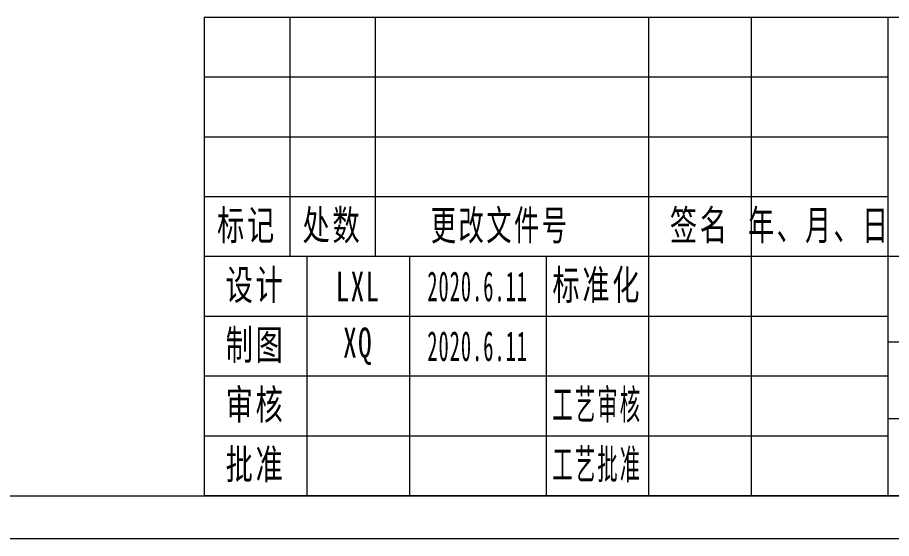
# Model space of a CAD drawing. Header units: millimetres. Extents: x -15766 to 80009, y -9701 to 15159.
# Drawn here: x -14075.2 to -13972.9, y 4666.5 to 4727.5 of the extents above; entities that cross this region are included whole.
import ezdxf

# ---------------------------------------------------------------- set-up
doc = ezdxf.new("R2010")
doc.units = ezdxf.units.MM
for name, color, linetype, lineweight in [('CDRAFT0', 7, 'Continuous', 18), ('title_frame', 7, 'Continuous', 18), ('尺寸线层', 3, 'Continuous', 18), ('粗实线层_1', 7, 'Continuous', 15), ('细实线层', 7, 'Continuous', 18)]:
    doc.layers.add(name, color=color, linetype=linetype, lineweight=lineweight)
doc.styles.add('UserTxtStyle1', font='', dxfattribs={"width": 0.618357})
doc.styles.add('UserTxtStyle2', font='', dxfattribs={"width": 0.634692})
doc.styles.add('标准', font='', dxfattribs={"width": 0.667})
doc.styles.get('UserTxtStyle1').set_extended_font_data('宋体')
doc.styles.get('UserTxtStyle2').set_extended_font_data('宋体')
doc.styles.get('标准').set_extended_font_data('宋体')

# ---------------------------------------------------------------- blocks, each defined once
blk = doc.blocks.new('*X1435')
at = {"layer": 'CDRAFT0'}
blk.add_line((0, 0), (420, 0), dxfattribs=at)
at = {"layer": '粗实线层_1'}
blk.add_line((25, 5), (415, 5), dxfattribs=at)

msp = doc.modelspace()

# ---------------------------------------------------------------- linework, layer by layer
at = {"layer": '粗实线层_1'}
for p, q in [((-13873.31872, 4727.51982), (-14053.31872, 4727.51982)), ((-14053.31872, 4727.51982), (-14053.31872, 4671.51982)), ((-13973.31872, 4727.51982), (-13973.31872, 4671.51982)), ((-13923.31872, 4699.51982), (-14053.31872, 4699.51982)), ((-14013.31872, 4699.51982), (-14013.31872, 4671.51982)), ((-13973.31872, 4692.51982), (-14053.31872, 4692.51982)), ((-13973.31872, 4685.51982), (-14053.31872, 4685.51982)), ((-13923.31872, 4680.51982), (-13973.31872, 4680.51982)), ((-13973.31872, 4678.51982), (-14053.31872, 4678.51982)), ((-13873.31872, 4671.51982), (-14053.31872, 4671.51982))]:
    msp.add_line(p, q, dxfattribs=at)
at = {"layer": '细实线层'}
for p, q in [((-14043.31872, 4727.51982), (-14043.31872, 4699.51982)), ((-14033.31872, 4727.51982), (-14033.31872, 4699.51982)), ((-14001.31872, 4727.51982), (-14001.31872, 4671.51982)), ((-13989.31872, 4727.51982), (-13989.31872, 4671.51982)), ((-13973.31872, 4720.51982), (-14053.31872, 4720.51982)), ((-13973.31872, 4713.51982), (-14053.31872, 4713.51982)), ((-13973.31872, 4706.51982), (-14053.31872, 4706.51982)), ((-14041.31872, 4699.51982), (-14041.31872, 4671.51982)), ((-14029.31872, 4699.51982), (-14029.31872, 4671.51982)), ((-13923.31872, 4689.51982), (-13973.31872, 4689.51982))]:
    msp.add_line(p, q, dxfattribs=at)

# ---------------------------------------------------------------- block references
at = {"layer": 'title_frame'}
msp.add_blockref('*X1435', (-14288.31872, 4666.51982), dxfattribs=at)

# ---------------------------------------------------------------- texts
at = {"layer": '尺寸线层', "char_height": 3.5, "attachment_point": 5, "line_spacing_factor": 1.15057}
for s, insert, width, style in [('\\T1.1;标记', (-14048.31872, 4703.01982), 18, '标准'), ('\\T1.1;处数', (-14038.31872, 4703.01982), 18, '标准'), ('\\T1.1;更改文件号', (-14018.6853, 4702.99582), 30, 'UserTxtStyle1'), ('\\T1.1;签名', (-13995.31872, 4703.01982), 22, '标准'), ('\\T1.1;年、月、日', (-13981.31872, 4703.01982), 30, 'UserTxtStyle2'), ('\\T1.1;设计', (-14047.31872, 4696.01982), 22, '标准'), ('\\T1.1;标准化', (-14007.31872, 4696.01982), 22, '标准'), ('{\\T1.1;LXL}', (-14035.31872, 4696.01982), 22, '标准'), ('{\\W0.5;\\T1.1;2020.6.11}', (-14021.31872, 4696.01982), 16, '标准'), ('\\T1.1;制图', (-14047.31872, 4689.01982), 22, '标准'), ('{\\T1.1;XQ}', (-14035.31872, 4689.01982), 22, '标准'), ('{\\W0.5;\\T1.1;2020.6.11}', (-14021.31872, 4689.01982), 16, '标准'), ('\\T1.1;审核', (-14047.31872, 4682.01982), 22, '标准'), ('{\\W0.5;\\T1.1;工艺审核}', (-14007.31872, 4682.01982), 22, '标准'), ('{\\T1.1;批准}', (-14047.31872, 4675.01982), 22, '标准'), ('{\\W0.5;\\T1.1;工艺批准}', (-14007.31872, 4675.01982), 22, '标准')]:
    msp.add_mtext(s, dxfattribs=dict(at, insert=insert, width=width, style=style))

doc.saveas('drawing.dxf')
